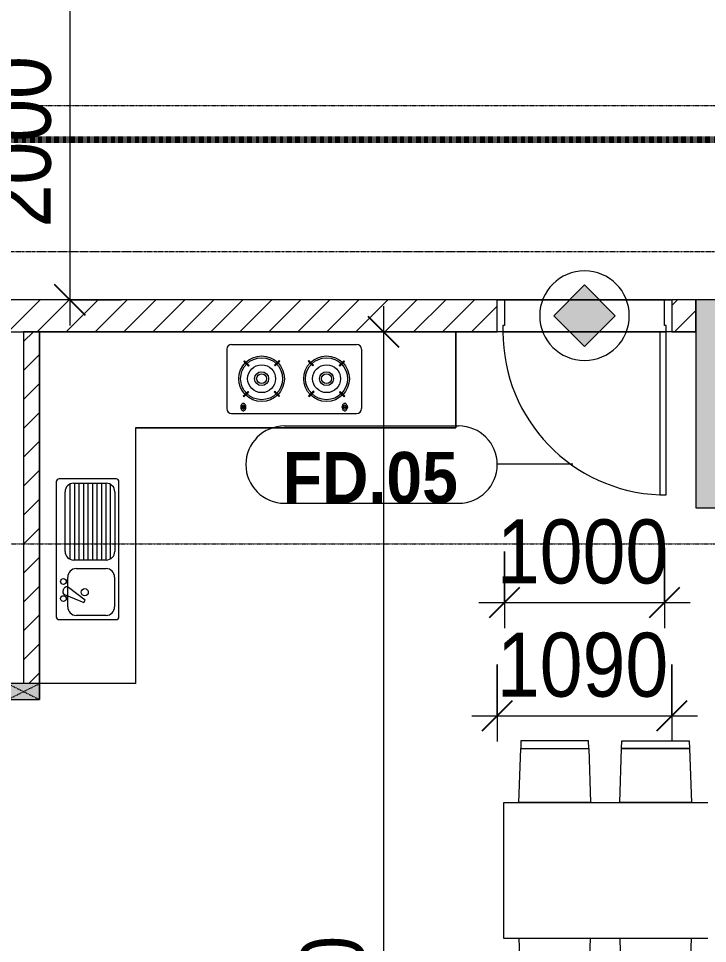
# Model space of a CAD drawing. Header units: millimetres. Extents: x 962 to 239635, y -15958 to 82755.
# Drawn here: x 149097 to 153402, y 29512 to 35296 of the extents above; entities that cross this region are included whole.
import ezdxf

# ---------------------------------------------------------------- set-up
doc = ezdxf.new("R2010")
doc.units = ezdxf.units.MM
for name, pattern in [('1 NÉT CALL OUT', [6, 3, -3]), ('Dash', [6, 3, -3]), ('Dash Dot 3_16_', [7.9375, 4.7625, -1.5875, 0, -1.5875]), ('Grid Line', [22.225, 12.7, -3.175, 3.175, -3.175])]:
    doc.linetypes.add(name, pattern=pattern)
for name, color, linetype, lineweight in [('0-1', 7, 'Continuous', 5), ('A-ANNO-DIMS', 211, 'Continuous', 9), ('A-ANNO-DIMS-160', 211, 'Continuous', 9), ('A-ANNO-NOTE', 131, 'Continuous', 9), ('A-DETL-3', 90, '1 NÉT CALL OUT', 100), ('A-DETL-GENF-2', 1, 'Continuous', 9), ('A-DOOR-4', 1, 'Continuous', 9), ('A-DOOR-FRAM-1', 1, 'Continuous', 9), ('A-DOOR-IDEN', 31, 'Continuous', 9), ('A-FLOR-2', 9, 'Continuous', 9), ('A-WALL', 113, 'Continuous', 9), ('A-WALL-1', 253, 'Continuous', 18), ('A-WALL-3', 113, 'Continuous', 18), ('A-WALL-PATT-1', 10, 'Continuous', 9), ('A-WALL-PATT-2', 111, 'Continuous', 9), ('G-ANNO-SYMB-1', 111, 'Dash Dot 3_16_', 18), ('I-FURN', 30, 'Continuous', 9), ('I-FURN-1', 254, 'Continuous', 9), ('S-COLS', 52, 'Continuous', 9), ('S-COLS-1', 52, 'Continuous', 5), ('S-COLS-2', 7, 'Continuous', 18), ('S-COLS-3', 254, 'Continuous', 9), ('S-COLS-4', 253, 'Continuous', 18), ('S-COLS-HDLN-1', 9, 'Dash', 9), ('S-GRID-1', 1, 'Grid Line', 9)]:
    doc.layers.add(name, color=color, linetype=linetype, lineweight=lineweight)
doc.styles.add('Arial_B_6', font='arialbd_0.ttf', dxfattribs={"width": 0.9, "height": 320})
doc.styles.add('UTM Avo', font='UTM Avo.ttf', dxfattribs={"width": 0.9, "height": 400})
doc.dimstyles.new('1_Dim_chi_tiet_2_5', dxfattribs={"dimscale": 304.8, "dimtxt": 399.720379, "dimasz": 0.629921, "dimexe": 0.524934, "dimexo": 0.0625, "dimgap": 0.052493, "dimtad": 1, "dimdec": 0, "dimrnd": 5, "dimzin": 0, "dimdsep": 46, "dimtxsty": 'UTM Avo', "dimblk1": 'OBLIQUE', "dimblk2": 'OBLIQUE', "dimsah": 1, "dimcen": 0.09, "dimdle": 0.524934, "dimazin": 0, "dimtfac": 1, "dimtdec": 4, "dimtix": 1, "dimtmove": 0, "dimatfit": 3, "dimfxl": 1.049869, "dimfxlon": 1, "dimtvp": 1, "dimtolj": 1, "dimtzin": 0, "dimarcsym": 2})
doc.dimstyles.new('1_Dim_chi_tiet_2_5_1', dxfattribs={"dimscale": 304.8, "dimtxt": 399.720379, "dimasz": 0.629921, "dimexe": 0.524934, "dimexo": 0.0625, "dimgap": 0.052493, "dimtad": 1, "dimdec": 0, "dimrnd": 5, "dimzin": 0, "dimdsep": 46, "dimtxsty": 'UTM Avo', "dimblk1": 'OBLIQUE', "dimblk2": 'OBLIQUE', "dimsah": 1, "dimcen": 0.09, "dimdle": 0.524934, "dimazin": 0, "dimtfac": 1, "dimtdec": 4, "dimtix": 1, "dimtmove": 0, "dimatfit": 3, "dimfxl": 1.049869, "dimfxlon": 1, "dimtvp": 1, "dimtolj": 1, "dimtzin": 0, "dimarcsym": 2})

# ---------------------------------------------------------------- blocks, each defined once
blk = doc.blocks.new('NCV_TKTC_KET CAU_rvt-1-TKCS_MB TẦNG 2')
at = {"layer": 'S-COLS-1'}
blk.add_hatch(color=256, dxfattribs=at).paths.add_polyline_path([(91927.6, 32236.9), (91927.6, 33536.9), (91577.6, 33536.9), (91577.6, 32236.9)])
at = {"layer": 'S-COLS-2'}
for p, q in [((91927.6, 33536.9), (91577.6, 33536.9)), ((91577.6, 33536.9), (91577.6, 32236.9)), ((91577.6, 32236.9), (91927.6, 32236.9))]:
    blk.add_line(p, q, dxfattribs=at)
blk = doc.blocks.new('RES_BAN AN 1 - RES_BAN AN 1-V30-TKCS_MB TẦNG 2')
at = {"layer": 'I-FURN-1'}
for p, q in [((-425, 1275), (425, 1275)), ((-425, 0), (-425, 1275)), ((425, 1275), (425, 0)), ((-761.9, 1168.8), (-809.6, 1167.2)), ((-809.6, 1167.2), (-809.6, 745.3)), ((-425, 1180), (-761.9, 1168.8)), ((-761.9, 1168.8), (-761.9, 743.8)), ((-761.9, 743.8), (-761.9, 1168.8)), ((-425, 732.5), (-425, 1180)), ((425, 1180), (761.9, 1168.8)), ((425, 732.5), (425, 1180)), ((761.9, 1168.8), (761.9, 743.8)), ((761.9, 1168.8), (761.9, 743.8)), ((809.6, 1167.2), (761.9, 1168.8)), ((809.6, 745.3), (809.6, 1167.2)), ((-809.6, 745.3), (-761.9, 743.8)), ((-761.9, 743.8), (-425, 732.5)), ((761.9, 743.8), (425, 732.5)), ((761.9, 743.8), (809.6, 745.3)), ((-809.6, 536.9), (-761.9, 538.5)), ((-809.6, 115.1), (-809.6, 536.9)), ((-425, 549.7), (-761.9, 538.5)), ((-761.9, 538.5), (-761.9, 113.5)), ((-761.9, 538.5), (-761.9, 113.5)), ((-425, 102.3), (-425, 549.7)), ((425, 549.7), (761.9, 538.5)), ((425, 102.3), (425, 549.7)), ((761.9, 538.5), (761.9, 113.5)), ((761.9, 538.5), (809.6, 536.9)), ((761.9, 113.5), (761.9, 538.5)), ((809.6, 536.9), (809.6, 115.1)), ((-761.9, 113.5), (-809.6, 115.1)), ((-761.9, 113.5), (-425, 102.3)), ((761.9, 113.5), (425, 102.3)), ((809.6, 115.1), (761.9, 113.5))]:
    blk.add_line(p, q, dxfattribs=at)
blk = doc.blocks.new('HE BEP B_ - HE BEP B_-V32-TKCS_MB TẦNG 2')
at = {"layer": 'I-FURN'}
for p, q in [((599.3, 521.3), (1380.9, 521.3)), ((569.3, 491.3), (569.3, 119.3)), ((1410.9, 491.3), (1410.9, 119.3)), ((679.8, 418.4), (675.4, 414)), ((675.4, 414), (704.6, 384.9)), ((709, 389.3), (679.8, 418.4)), ((897.4, 421.2), (868.3, 392)), ((872.7, 387.6), (901.8, 416.8)), ((901.8, 416.8), (897.4, 421.2)), ((1078.5, 416.8), (1082.9, 421.2)), ((1107.6, 387.6), (1078.5, 416.8)), ((1082.9, 421.2), (1112, 392)), ((1271.3, 389.3), (1300.4, 418.4)), ((1304.8, 414), (1275.7, 384.9)), ((1300.4, 418.4), (1304.8, 414)), ((704.6, 384.9), (709, 389.3)), ((868.3, 392), (872.7, 387.6)), ((1112, 392), (1107.6, 387.6)), ((1275.7, 384.9), (1271.3, 389.3)), ((672.7, 196.4), (701.8, 225.6)), ((677.1, 192.1), (672.7, 196.4)), ((706.2, 221.2), (677.1, 192.1)), ((701.8, 225.6), (706.2, 221.2)), ((865.5, 223.9), (869.9, 228.3)), ((894.6, 194.8), (865.5, 223.9)), ((869.9, 228.3), (899, 199.2)), ((899, 199.2), (894.6, 194.8)), ((1110.3, 228.3), (1081.2, 199.2)), ((1081.2, 199.2), (1085.6, 194.8)), ((1085.6, 194.8), (1114.7, 223.9)), ((1114.7, 223.9), (1110.3, 228.3)), ((1278.4, 225.6), (1274, 221.2)), ((1274, 221.2), (1303.2, 192.1)), ((1307.6, 196.4), (1278.4, 225.6)), ((1303.2, 192.1), (1307.6, 196.4)), ((656.9, 130.4), (656.9, 126.5)), ((689.4, 130.4), (656.9, 130.4)), ((656.9, 126.5), (689.4, 126.5)), ((689.4, 126.5), (689.4, 130.4)), ((1290.8, 126.5), (1290.8, 130.4)), ((1290.8, 130.4), (1323.3, 130.4)), ((1323.3, 126.5), (1290.8, 126.5)), ((1323.3, 130.4), (1323.3, 126.5)), ((599.3, 89.3), (1380.9, 89.3))]:
    blk.add_line(p, q, dxfattribs=at)
for centre, radius in [((787.2, 306.6), 142.6), ((787.2, 306.6), 131.3), ((1193, 306.6), 142.6), ((1193, 306.6), 131.3), ((787.2, 306.6), 87.2), ((787.2, 306.6), 43.6), ((1193, 306.6), 87.2), ((1193, 306.6), 43.6), ((787.2, 306.6), 30.9), ((1193, 306.6), 30.9)]:
    blk.add_circle(centre, radius, dxfattribs=at)
for centre, radius, start, end in [((599.3, 491.3), 30, 90, 180), ((1380.9, 491.3), 30, 0, 90), ((599.3, 119.3), 30, 180, 270), ((690.4, 128.8), 33.5, 163.94189, 180), ((690.4, 128.8), 33.5, 180, 196.05811), ((681.9, 131.3), 24.7, 145.20397, 163.94189), ((681.9, 126.4), 24.7, 196.05811, 214.79603), ((673.1, 128.4), 11.6, 9.9102, 170.0898), ((673.1, 128.4), 11.6, 189.71775, 350.28225), ((676.6, 135), 18.1, 120.79762, 145.20397), ((673.2, 140.7), 11.5, 90, 120.79762), ((673.2, 140.7), 11.5, 59.20238, 90), ((669.8, 135), 18.1, 34.79603, 59.20238), ((664.4, 131.3), 24.7, 16.05811, 34.79603), ((664.4, 126.4), 24.7, 325.20397, 343.94189), ((655.9, 128.8), 33.5, 0, 16.05811), ((655.9, 128.8), 33.5, 343.94189, 0), ((1324.3, 128.8), 33.5, 163.94189, 180), ((1324.3, 128.8), 33.5, 180, 196.05811), ((1315.8, 131.3), 24.7, 145.20397, 163.94189), ((1315.8, 126.4), 24.7, 196.05811, 214.79603), ((1310.5, 135), 18.1, 120.79762, 145.20397), ((1307.2, 128.4), 11.6, 9.9102, 170.0898), ((1307.2, 128.4), 11.6, 189.71775, 350.28225), ((1307.1, 140.7), 11.5, 90, 120.79762), ((1307.1, 140.7), 11.5, 59.20238, 90), ((1303.7, 135), 18.1, 34.79603, 59.20238), ((1298.3, 131.3), 24.7, 16.05811, 34.79603), ((1298.3, 126.4), 24.7, 325.20397, 343.94189), ((1289.8, 128.8), 33.5, 0, 16.05811), ((1289.8, 128.8), 33.5, 343.94189, 0), ((1380.9, 119.3), 30, 270, 0), ((676.6, 122.6), 18.1, 214.79603, 239.20238), ((673.2, 116.9), 11.5, 239.20238, 270), ((673.2, 116.9), 11.5, 270, 300.79762), ((669.8, 122.6), 18.1, 300.79762, 325.20397), ((1310.5, 122.6), 18.1, 214.79603, 239.20238), ((1307.1, 116.9), 11.5, 239.20238, 270), ((1307.1, 116.9), 11.5, 270, 300.79762), ((1303.7, 122.6), 18.1, 300.79762, 325.20397)]:
    blk.add_arc(centre, radius, start, end, dxfattribs=at)
at = {"layer": 'I-FURN-1'}
for p, q in [((2000, 600), (2000, 0)), ((2000, 0), (2000, 600)), ((2000, 0), (0, 0)), ((0, 0), (2000, 0)), ((0, 0), (0, -1600)), ((0, 0), (0, -1600)), ((-495.6, -337.9), (-495.6, -1182.5)), ((-121.9, -320.4), (-478.1, -320.4)), ((-104.4, -1182.5), (-104.4, -337.9)), ((-441.3, -773.8), (-441.3, -400.4)), ((-410.2, -351.9), (-410.2, -822.3)), ((-388, -347.1), (-183.5, -347.1)), ((-382.2, -347.1), (-382.2, -827.2)), ((-354.2, -347.1), (-354.2, -827.2)), ((-326.2, -347.1), (-326.2, -827.2)), ((-298.2, -347.1), (-298.2, -827.2)), ((-270.2, -347.1), (-270.2, -827.2)), ((-242.2, -347.1), (-242.2, -827.2)), ((-214.2, -347.1), (-214.2, -827.2)), ((-186.2, -347.1), (-186.2, -827.2)), ((-158.2, -353.5), (-158.2, -820.8)), ((-130.2, -400.4), (-130.2, -773.8)), ((-183.5, -827.2), (-388, -827.2)), ((-371.1, -881.2), (-184.4, -881.2)), ((-424.5, -1120), (-424.5, -934.5)), ((-131.1, -934.5), (-131.1, -1120)), ((-453.5, -1016.6), (-446.4, -1004.2)), ((-314.6, -1078.3), (-419.7, -999.4)), ((-444.4, -1042.1), (-323.5, -1093.7)), ((-323.5, -1093.7), (-314.6, -1078.3)), ((-478.1, -1200), (-121.9, -1200)), ((-184.4, -1173.3), (-371.1, -1173.3)), ((0, -1600), (-600, -1600)), ((0, -1600), (-600, -1600))]:
    blk.add_line(p, q, dxfattribs=at)
for centre, radius in [((-451.1, -961.5), 17.8), ((-317.8, -1028.4), 22.2), ((-451.1, -1068.2), 17.8)]:
    blk.add_circle(centre, radius, dxfattribs=at)
for centre, radius, start, end in [((-478.1, -337.9), 17.5, 90, 180), ((-121.9, -337.9), 17.5, 360, 90), ((-388, -400.4), 53.3, 90, 180), ((-183.5, -400.4), 53.3, 0, 90), ((-388, -773.8), 53.3, 180, 270), ((-183.5, -773.8), 53.3, 270, 0), ((-371.1, -934.5), 53.3, 90, 180), ((-184.4, -934.5), 53.3, 0, 90), ((-438.1, -1025.5), 17.8, 150.0479, 249.46209), ((-431, -1013.1), 17.8, 50.53825, 150.0479), ((-371.1, -1120), 53.3, 180, 270), ((-184.4, -1120), 53.3, 270, 0), ((-478.1, -1182.5), 17.5, 180, 270), ((-121.9, -1182.5), 17.5, 270, 360)]:
    blk.add_arc(centre, radius, start, end, dxfattribs=at)
blk = doc.blocks.new('G1_SOF - BO TRU - 100x200-745959-TKCS_MB TẦNG 2')
at = {"layer": 'S-COLS'}
blk.add_hatch(color=256, dxfattribs=at).paths.add_polyline_path([(-50, 100), (-50, -100), (50, -100), (50, 100)])
at = {"layer": 'S-COLS-4'}
for p, q in [((50, 100), (-50, 100)), ((-50, 100), (-50, -100)), ((50, -100), (50, 100)), ((-50, -100), (50, -100))]:
    blk.add_line(p, q, dxfattribs=at)
at = {"layer": 'S-COLS-HDLN-1'}
for p, q in [((50, 100), (-50, -100)), ((-50, 100), (50, -100))]:
    blk.add_line(p, q, dxfattribs=at)
blk = doc.blocks.new('NCV_TKTC_TANG 2_rvt-1-TKCS_MB TẦNG 2')
at = {"layer": 'A-WALL-PATT-1'}
h = blk.add_hatch(dxfattribs=at)
h.set_pattern_fill('FP_1', color=256, style=0, pattern_type=2)
h.set_pattern_definition([(45, (0, 0), (-90.50967, 90.50967), [])])
h.paths.add_polyline_path([(87477.6, 31136.9), (87477.6, 33336.9), (87377.6, 33336.9), (87377.6, 31136.9)])
at = {"layer": 'A-FLOR-2'}
for p, q in [((91382.6, 33536.9), (90382.6, 33536.9)), ((90077.6, 33336.9), (87477.6, 33336.9)), ((87477.6, 33336.9), (87477.6, 31036.9)), ((90372.6, 33336.9), (90077.6, 33336.9)), ((90372.6, 33336.9), (91392.6, 33336.9)), ((91392.6, 33336.9), (90372.6, 33336.9)), ((91577.6, 33336.9), (91392.6, 33336.9))]:
    blk.add_line(p, q, dxfattribs=at)
at = {"layer": 'A-WALL-1'}
for p, q in [((87477.6, 33336.9), (87377.6, 33336.9)), ((87377.6, 33336.9), (87377.6, 31136.9)), ((87477.6, 31136.9), (87477.6, 33336.9))]:
    blk.add_line(p, q, dxfattribs=at)
at = {"layer": 'I-FURN-1'}
blk.add_blockref('HE BEP B_ - HE BEP B_-V32-TKCS_MB TẦNG 2', (88077.6, 32736.9), dxfattribs=at)
at = {"layer": 'I-FURN-1', "rotation": 90.00000000000031}
blk.add_blockref('RES_BAN AN 1 - RES_BAN AN 1-V30-TKCS_MB TẦNG 2', (91652.6, 29968.6), dxfattribs=at)
at = {"layer": 'S-COLS-3', "rotation": 89.9999999999993}
blk.add_blockref('G1_SOF - BO TRU - 100x200-745959-TKCS_MB TẦNG 2', (87377.6, 31086.9), dxfattribs=at)
blk = doc.blocks.new('FD_05 - FD_05-1000x2200mm-835433-TKCS_MB TẦNG 2')
at = {"layer": 'A-DETL-GENF-2'}
for p, q in [((510, -100), (470, -100)), ((470, -100), (470, -1120)), ((510, -1120), (510, -100)), ((470, -1120), (510, -1120))]:
    blk.add_line(p, q, dxfattribs=at)
blk.add_arc((510, -100), 1020, 180, 267.75253, dxfattribs=at)
at = {"layer": 'A-DOOR-FRAM-1'}
for p, q in [((-545, 100), (-500, 100)), ((-545, -100), (-545, 100)), ((-500, 100), (-500, -60)), ((500, 100), (545, 100)), ((500, -60), (500, 100)), ((545, 100), (545, -100)), ((-510, -100), (-545, -100)), ((-500, -60), (-510, -60)), ((-510, -60), (-510, -100)), ((510, -60), (500, -60)), ((510, -100), (510, -60)), ((545, -100), (510, -100))]:
    blk.add_line(p, q, dxfattribs=at)
blk = doc.blocks.new('HDNDCT_GHI CHÚ CỬA CHỐNG CHÁY EI30 - HDNDCT_GHI CHÚ CỬA CHỐNG CHÁY EI30-2461928-TKCS_MB TẦNG 2')
at = {"layer": 'A-ANNO-NOTE'}
blk.add_hatch(color=256, dxfattribs=at).paths.add_polyline_path([(-1.2, 0), (0, 1.2), (1.2, 0), (0, -1.2)])
for p, q in [((0, 1.2), (-1.2, 0)), ((1.2, 0), (0, 1.2)), ((-1.2, 0), (0, -1.2)), ((0, -1.2), (1.2, 0))]:
    blk.add_line(p, q, dxfattribs=at)
for start, end in [(360, 180), (180, 360)]:
    blk.add_arc((0, 0), 1.75, start, end, dxfattribs=at)
blk = doc.blocks.new('DIMBLOCK132-TKCS_MB TẦNG 2')
at = {"layer": 'A-ANNO-DIMS-160'}
for p, q in [((152088.5, 31255.6), (152088.5, 30775.6)), ((152088.5, 30935.6), (152088.5, 31255.6)), ((153178.5, 31255.6), (153178.5, 30775.6)), ((153178.5, 30935.6), (153178.5, 31255.6)), ((151928.5, 30935.6), (153338.5, 30935.6))]:
    blk.add_line(p, q, dxfattribs=at)
at = {"layer": 'A-ANNO-DIMS-160', "lineweight": 25}
for p, q in [((152088.5, 30935.6), (152184.5, 31031.6)), ((153178.5, 30935.6), (153274.5, 31031.6)), ((152088.5, 30935.6), (151992.5, 30839.6)), ((153178.5, 30935.6), (153082.5, 30839.6))]:
    blk.add_line(p, q, dxfattribs=at)
at = {"layer": 'A-ANNO-DIMS-160', "color": 0, "insert": (152085.7, 31455.2), "char_height": 400, "width": 1314.636, "attachment_point": 1, "line_spacing_factor": 1.110334, "style": 'UTM Avo'}
blk.add_mtext('1090', dxfattribs=at)
blk = doc.blocks.new('_Oblique')
at = {"color": 0, "linetype": 'ByBlock', "lineweight": -2}
blk.add_line((-0.5, -0.5), (0.5, 0.5), dxfattribs=at)
blk = doc.blocks.new('DIMBLOCK151-TKCS_MB TẦNG 2')
at = {"layer": 'A-ANNO-DIMS-160'}
for p, q in [((152133.5, 31963.9), (152133.5, 31483.9)), ((152133.5, 31643.9), (152133.5, 31963.9)), ((153133.5, 31963.9), (153133.5, 31483.9)), ((153133.5, 31643.9), (153133.5, 31963.9)), ((151973.5, 31643.9), (153293.5, 31643.9))]:
    blk.add_line(p, q, dxfattribs=at)
at = {"layer": 'A-ANNO-DIMS-160', "lineweight": 25}
for p, q in [((152133.5, 31643.9), (152229.5, 31739.9)), ((153133.5, 31643.9), (153229.5, 31739.9)), ((152133.5, 31643.9), (152037.5, 31547.9)), ((153133.5, 31643.9), (153037.5, 31547.9))]:
    blk.add_line(p, q, dxfattribs=at)
at = {"layer": 'A-ANNO-DIMS-160', "color": 0, "insert": (152085.7, 32163.5), "char_height": 400, "width": 1314.636, "attachment_point": 1, "line_spacing_factor": 1.110334, "style": 'UTM Avo'}
blk.add_mtext('1000', dxfattribs=at)
blk = doc.blocks.new('STN_Door Tag - STN_Door Tag-1788670-TKCS_MB TẦNG 2')
at = {"layer": 'A-DOOR-IDEN'}
for p, q in [((-3.37, 1.495), (3.431, 1.495)), ((-3.37, -1.524), (3.431, -1.524))]:
    blk.add_line(p, q, dxfattribs=at)
for centre, start, end in [((-3.37, -0.015), 90, 270), ((3.431, -0.015), 270, 90)]:
    blk.add_arc(centre, 1.509, start, end, dxfattribs=at)
blk = doc.blocks.new('DIMBLOCK234-TKCS_MB TẦNG 2')
at = {"layer": 'A-ANNO-DIMS-160'}
for p, q in [((149417.4, 35697.4), (149417.4, 33376.9)), ((149737.4, 35537.4), (149257.4, 35537.4)), ((149417.4, 35537.4), (149737.4, 35537.4)), ((149737.4, 33536.9), (149257.4, 33536.9)), ((149417.4, 33536.9), (149737.4, 33536.9))]:
    blk.add_line(p, q, dxfattribs=at)
at = {"layer": 'A-ANNO-DIMS-160', "lineweight": 25}
for p, q in [((149417.4, 35537.4), (149321.4, 35633.4)), ((149417.4, 35537.4), (149513.4, 35441.4)), ((149417.4, 33536.9), (149321.4, 33632.9)), ((149417.4, 33536.9), (149513.4, 33440.9))]:
    blk.add_line(p, q, dxfattribs=at)
at = {"layer": 'A-ANNO-DIMS-160', "color": 0, "insert": (148897.8, 33989.4), "char_height": 400, "width": 1314.636, "attachment_point": 1, "rotation": 90, "line_spacing_factor": 1.110334, "style": 'UTM Avo'}
blk.add_mtext('2000', dxfattribs=at)
blk = doc.blocks.new('DIMBLOCK289-TKCS_MB TẦNG 2')
at = {"layer": 'A-ANNO-DIMS-160'}
for p, q in [((151377.8, 33496.9), (151377.8, 24576.9)), ((151697.8, 33336.9), (151217.8, 33336.9)), ((151377.8, 33336.9), (151697.8, 33336.9)), ((151697.8, 24736.9), (151217.8, 24736.9)), ((151377.8, 24736.9), (151697.8, 24736.9))]:
    blk.add_line(p, q, dxfattribs=at)
at = {"layer": 'A-ANNO-DIMS-160', "lineweight": 25}
for p, q in [((151377.8, 33336.9), (151281.8, 33432.9)), ((151377.8, 33336.9), (151473.8, 33240.9)), ((151377.8, 24736.9), (151281.8, 24832.9)), ((151377.8, 24736.9), (151473.8, 24640.9))]:
    blk.add_line(p, q, dxfattribs=at)
at = {"layer": 'A-ANNO-DIMS-160', "color": 0, "insert": (150858.2, 28489.2), "char_height": 400, "width": 1314.636, "attachment_point": 1, "rotation": 90, "line_spacing_factor": 1.110334, "style": 'UTM Avo'}
blk.add_mtext('8600', dxfattribs=at)

msp = doc.modelspace()

# ---------------------------------------------------------------- hatches: boundary and pattern name
at = {"layer": 'A-WALL-PATT-2'}
h = msp.add_hatch(dxfattribs=at)
h.set_pattern_fill('FP_1', color=256, style=0, pattern_type=2)
h.set_pattern_definition([(45, (61750.9, 0), (-90.50967, 90.50967), [])])
h.paths.add_polyline_path([(153328.5, 33336.9), (153328.5, 33536.9), (153178.5, 33536.9), (153178.5, 33336.9)])
h.paths.add_polyline_path([(151718.9, 33336.9), (152088.5, 33336.9), (152088.5, 33536.9), (148603.2, 33536.9), (148603.2, 33336.9)])
h.paths.add_polyline_path([(147628.5, 33336.9), (148403.2, 33336.9), (148403.2, 33536.9), (146998.5, 33536.9), (146998.5, 33336.9), (147528.5, 33336.9)])
h.paths.add_polyline_path([(145478.5, 33336.9), (146008.5, 33336.9), (146008.5, 33536.9), (145478.5, 33536.9)])

# ---------------------------------------------------------------- linework, layer by layer
at = {"layer": 'A-DETL-3'}
msp.add_line((162573.5, 34537.4), (144433.5, 34537.4), dxfattribs=at)
at = {"layer": 'A-DOOR-IDEN'}
msp.add_line((152561.4, 32508.2), (152088.4, 32508.2), dxfattribs=at)
at = {"layer": 'A-WALL'}
for p, q in [((152133.5, 33536.9), (153133.5, 33536.9)), ((153143.5, 33336.9), (152123.5, 33336.9))]:
    msp.add_line(p, q, dxfattribs=at)
at = {"layer": 'A-WALL-3'}
for p, q in [((152088.5, 33536.9), (148603.2, 33536.9)), ((152088.5, 33336.9), (152088.5, 33536.9)), ((153328.5, 33536.9), (153178.5, 33536.9)), ((153178.5, 33536.9), (153178.5, 33336.9)), ((153328.5, 33336.9), (153328.5, 33536.9)), ((148603.2, 33336.9), (152088.5, 33336.9)), ((153178.5, 33336.9), (153328.5, 33336.9))]:
    msp.add_line(p, q, dxfattribs=at)
at = {"layer": 'G-ANNO-SYMB-1'}
for p, q in [((90498.7, 34751.5), (196677.7, 34751.5)), ((90498.7, 32011.5), (196677.7, 32011.5))]:
    msp.add_line(p, q, dxfattribs=at)
at = {"layer": 'S-GRID-1'}
for p, q in [((187383.6, 33836.9), (98285.4, 33836.9)), ((189415.6, 33536.9), (96253.4, 33536.9))]:
    msp.add_line(p, q, dxfattribs=at)

# ---------------------------------------------------------------- block references
at = {"layer": '0-1'}
for name in ['NCV_TKTC_KET CAU_rvt-1-TKCS_MB TẦNG 2', 'NCV_TKTC_TANG 2_rvt-1-TKCS_MB TẦNG 2']:
    msp.add_blockref(name, (61750.9, 0), dxfattribs=at)
at = {"layer": 'A-ANNO-NOTE', "xscale": 160, "yscale": 160, "zscale": 160}
msp.add_blockref('HDNDCT_GHI CHÚ CỬA CHỐNG CHÁY EI30 - HDNDCT_GHI CHÚ CỬA CHỐNG CHÁY EI30-2461928-TKCS_MB TẦNG 2', (152633.5, 33437.4), dxfattribs=at)
at = {"layer": 'A-DOOR-4'}
msp.add_blockref('FD_05 - FD_05-1000x2200mm-835433-TKCS_MB TẦNG 2', (152633.5, 33436.9), dxfattribs=at)
at = {"layer": 'A-DOOR-IDEN', "xscale": 159.9999999999999, "yscale": 159.9999999999999, "zscale": 159.9999999999999}
msp.add_blockref('STN_Door Tag - STN_Door Tag-1788670-TKCS_MB TẦNG 2', (151298, 32508.8), dxfattribs=at)

# ---------------------------------------------------------------- texts
at = {"layer": 'A-DOOR-IDEN', "insert": (151294.7, 32423.5), "char_height": 320, "width": 1124.64, "attachment_point": 5, "line_spacing_factor": 0.936439, "style": 'Arial_B_6'}
msp.add_mtext('\\pt7.2,14.4,21.6,28.8,36,43.2,50.4,57.6,64.8,72,79.2,86.4,93.6,100.8,108,115.2,122.4,129.6,136.8,144,151.2,158.4,165.6,172.8,180,187.2,194.4,201.6,208.8,216,223.2,230.4;FD.05', dxfattribs=at)

# ---------------------------------------------------------------- dimensions: what is measured, and where the dimension line sits
at = {"layer": 'A-ANNO-DIMS'}
for base, p1, p2, dimstyle, override, picture, middle in [((149417.3973, 33536.936), (149737.3973, 35537.3629), (149737.3973, 33536.936), '1_Dim_chi_tiet_2_5', {"dimpost": '<>', "dimfxl": 2000.426822}, 'DIMBLOCK234-TKCS_MB TẦNG 2', (149194.4052, 34537.1494)), ((151377.8, 24736.9), (151697.8, 33336.9), (151697.8, 24736.9), '1_Dim_chi_tiet_2_5_1', {"dimpost": '<>', "dimfxl": 8600}, 'DIMBLOCK289-TKCS_MB TẦNG 2', (151154.8, 29036.9))]:
    dim = msp.add_linear_dim(base=base, p1=p1, p2=p2, angle=90, dimstyle=dimstyle, override=override, dxfattribs=at)
    dim.commit()
    dim.dimension.update_dxf_attribs({"geometry": picture, "text_midpoint": middle})
for base, p1, p2, override, picture, middle in [((153133.5, 31643.9), (152133.5, 31963.9), (153133.5, 31963.9), {"dimpost": '<>', "dimfxl": 1000}, 'DIMBLOCK151-TKCS_MB TẦNG 2', (152633.5, 31866.9)), ((153178.5, 30935.6), (152088.5, 31255.6), (153178.5, 31255.6), {"dimpost": '<>', "dimfxl": 1090}, 'DIMBLOCK132-TKCS_MB TẦNG 2', (152633.5, 31158.6))]:
    dim = msp.add_linear_dim(base=base, p1=p1, p2=p2, dimstyle='1_Dim_chi_tiet_2_5', override=override, dxfattribs=at)
    dim.commit()
    dim.dimension.update_dxf_attribs({"geometry": picture, "text_midpoint": middle})

doc.saveas('drawing.dxf')
